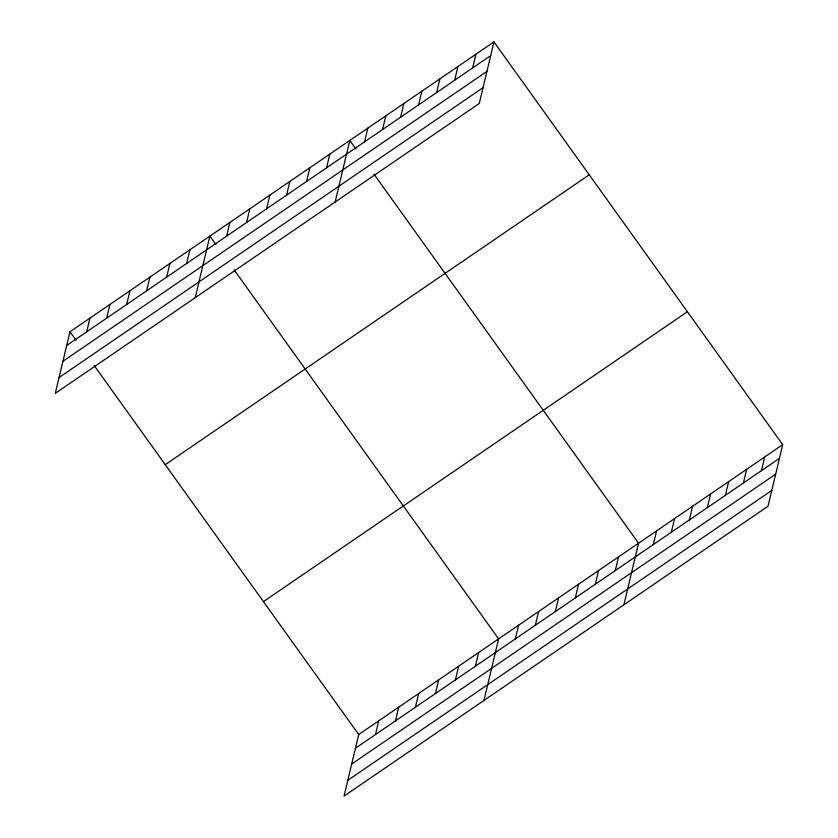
<?xml version="1.0" encoding="UTF-8"?>
<svg xmlns="http://www.w3.org/2000/svg" width="838" height="838" viewBox="0 0 838 838"><rect width="100%" height="100%" fill="white"/><g stroke="black" fill="none" stroke-linecap="round" stroke-linejoin="round"><path stroke-width="1.26" d="M493.949 41.9L69.963 331.775L55.298 393.347L479.284 103.472L493.949 41.9L782.702 444.653L768.037 506.225L344.051 796.1L358.716 734.528L782.702 444.653M86.691 331.817L89.959 318.105M106.677 318.147L109.946 304.445M126.664 304.477L129.932 290.776M146.65 290.817L149.918 277.116M166.647 277.148L169.905 263.446M186.633 263.488L189.891 249.776M195.212 297.689L209.888 236.117L215.932 244.549M226.606 236.148L229.874 222.447M246.592 222.489L249.86 208.788M266.578 208.819L269.846 195.118M286.565 195.16L289.833 181.458M306.561 181.49L309.819 167.789M326.548 167.83L329.805 154.119M335.127 202.031L349.802 140.459L355.846 148.892M364.551 141.842L367.819 128.141M382.568 129.523L385.836 115.822M400.595 117.205L403.853 103.503M418.612 104.886L421.87 91.174M436.629 92.557L439.898 78.856M454.646 80.239L457.915 66.537M472.663 67.92L475.932 54.219M375.445 734.559L378.703 720.858M395.431 720.9L398.689 707.199M415.418 707.23L418.675 693.529M435.404 693.571L438.672 679.869M455.39 679.901L458.658 666.2M475.376 666.241L478.645 652.53M483.966 700.442L498.631 638.87L234.085 269.867M515.36 638.902L518.617 625.2M535.346 625.242L538.604 611.541M555.332 611.572L558.59 597.871M575.318 597.913L578.587 584.212M595.305 584.243L598.573 570.542M615.291 570.573L618.559 556.872M623.881 604.785L638.546 543.213L373.999 174.21M653.305 544.595L656.563 530.894M671.322 532.277L674.59 518.575M689.339 519.958L692.607 506.246M707.356 507.629L710.624 493.928M725.383 495.31L728.641 481.609M743.4 482.992L746.658 469.29M761.417 470.673L764.685 456.972M66.705 345.476L490.691 55.601M62.944 361.272L486.92 71.398M59.058 377.55L483.044 87.676M165.254 464.681L589.24 174.807M263.425 601.621L687.411 311.746M355.448 748.229L779.434 458.355M351.688 764.026L775.674 474.151M347.812 780.304L771.798 490.429M69.963 331.775L76.017 340.218M94.17 365.525L358.716 734.528"/></g></svg>
